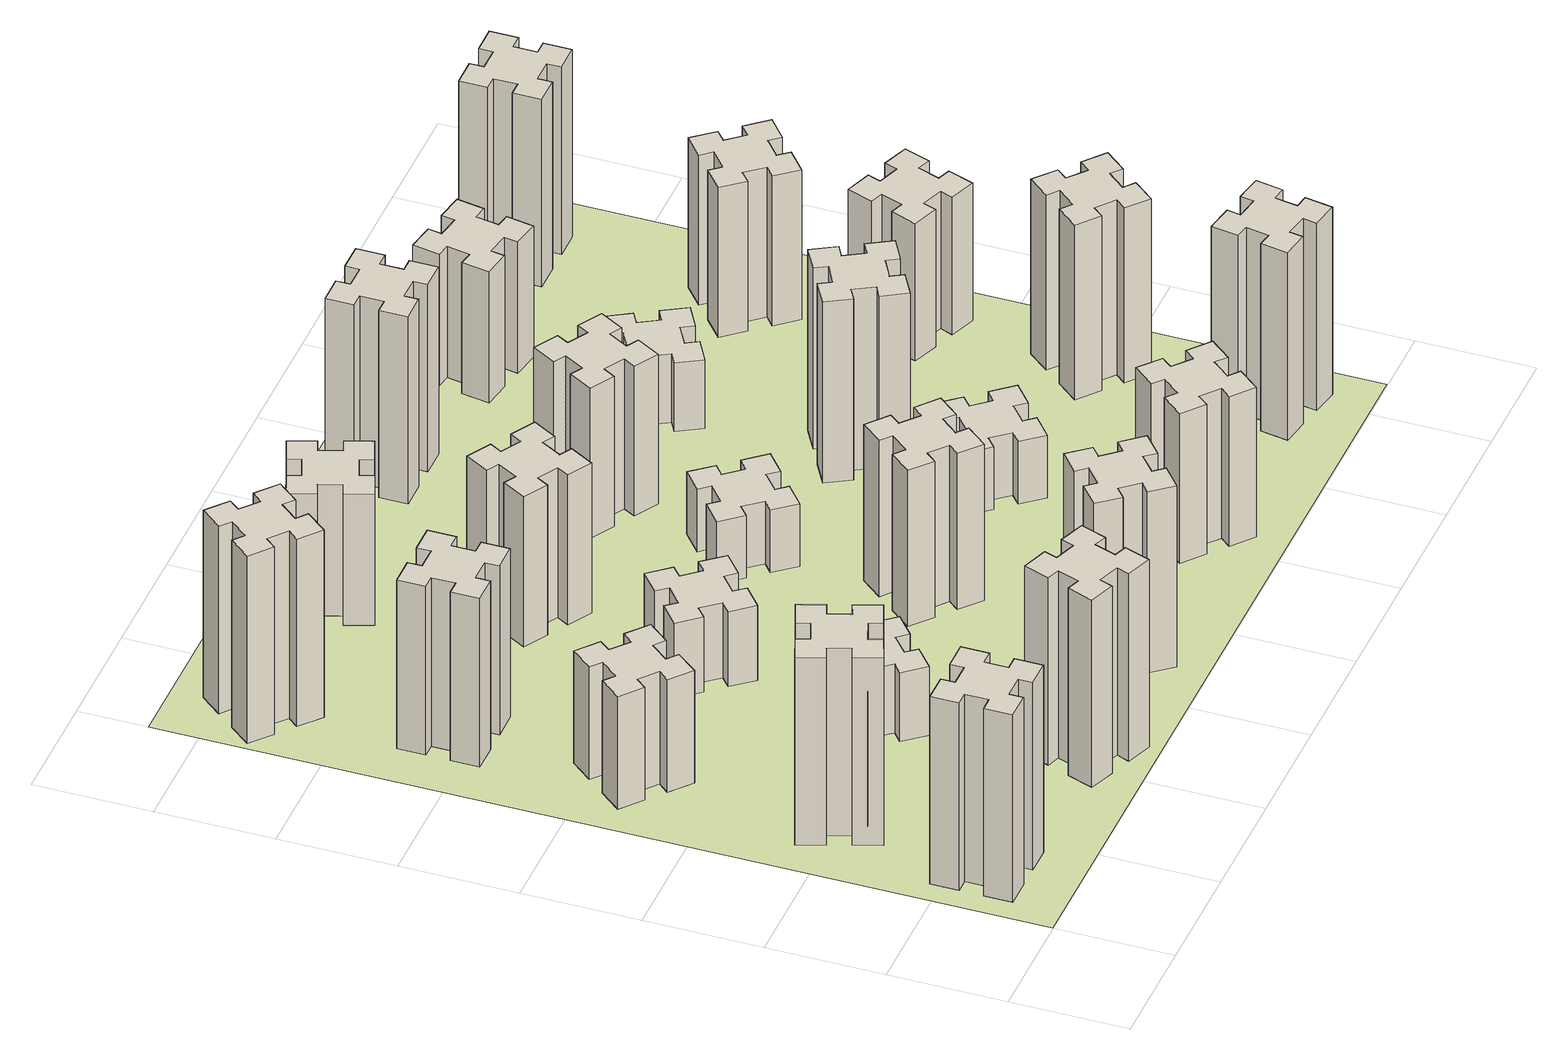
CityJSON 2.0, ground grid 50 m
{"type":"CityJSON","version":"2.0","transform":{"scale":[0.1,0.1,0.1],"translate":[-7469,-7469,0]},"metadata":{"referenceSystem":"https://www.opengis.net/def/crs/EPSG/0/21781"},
"CityObjects":{
"building1":{"type":"Building","attributes":{"class":"1000","function":"1000","usage":"1000","yearOfConstruction":2016,"roofType":"1000","measuredHeight":90,"storeysAboveGround":30,"storeysBelowGround":0},"geometry":[{"type":"Solid","lod":"1","boundaries":[[[[0,1,2,3,4,5,6,7,8,9,10,11,12,13,14,15,16,17,18,19]],[[17,16,20,21]],[[16,15,22,20]],[[15,14,23,22]],[[14,13,24,23]],[[13,12,25,24]],[[12,11,26,25]],[[11,10,27,26]],[[10,9,28,27]],[[9,8,29,28]],[[8,7,30,29]],[[7,6,31,30]],[[6,5,32,31]],[[5,4,33,32]],[[4,3,34,33]],[[3,2,35,34]],[[2,1,36,35]],[[1,0,37,36]],[[0,19,38,37]],[[19,18,39,38]],[[18,17,21,39]],[[24,25,26,27,28,29,30,31,32,33,34,35,36,37,38,39,21,20,22,23]]]]}]},
"building2":{"type":"Building","attributes":{"class":"1000","function":"1000","usage":"1000","yearOfConstruction":2016,"roofType":"1000","measuredHeight":90,"storeysAboveGround":30,"storeysBelowGround":0},"geometry":[{"type":"Solid","lod":"1","boundaries":[[[[40,41,42,43,44,45,46,47,48,49,50,51,52,53,54,55,56,57,58,59]],[[57,56,60,61]],[[56,55,62,60]],[[55,54,63,62]],[[54,53,64,63]],[[53,52,65,64]],[[52,51,66,65]],[[51,50,67,66]],[[50,49,68,67]],[[49,48,69,68]],[[48,47,70,69]],[[47,46,71,70]],[[46,45,72,71]],[[45,44,73,72]],[[44,43,74,73]],[[43,42,75,74]],[[42,41,76,75]],[[41,40,77,76]],[[40,59,78,77]],[[59,58,79,78]],[[58,57,61,79]],[[64,65,66,67,68,69,70,71,72,73,74,75,76,77,78,79,61,60,62,63]]]]}]},
"building3":{"type":"Building","attributes":{"class":"1000","function":"1000","usage":"1000","yearOfConstruction":2016,"roofType":"1000","measuredHeight":54,"storeysAboveGround":30,"storeysBelowGround":0},"geometry":[{"type":"Solid","lod":"1","boundaries":[[[[80,81,82,83,84,85,86,87,88,89,90,91,92,93,94,95,96,97,98,99]],[[97,96,100,101]],[[96,95,102,100]],[[95,94,103,102]],[[94,93,104,103]],[[93,92,105,104]],[[92,91,106,105]],[[91,90,107,106]],[[90,89,108,107]],[[89,88,109,108]],[[88,87,110,109]],[[87,86,111,110]],[[86,85,112,111]],[[85,84,113,112]],[[84,83,114,113]],[[83,82,115,114]],[[82,81,116,115]],[[81,80,117,116]],[[80,99,118,117]],[[99,98,119,118]],[[98,97,101,119]],[[104,105,106,107,108,109,110,111,112,113,114,115,116,117,118,119,101,100,102,103]]]]}]},
"building4":{"type":"Building","attributes":{"class":"1000","function":"1000","usage":"1000","yearOfConstruction":2016,"roofType":"1000","measuredHeight":81,"storeysAboveGround":30,"storeysBelowGround":0},"geometry":[{"type":"Solid","lod":"1","boundaries":[[[[120,121,122,123,124,125,126,127,128,129,130,131,132,133,134,135,136,137,138,139]],[[137,136,140,141]],[[136,135,142,140]],[[135,134,143,142]],[[134,133,144,143]],[[133,132,145,144]],[[132,131,146,145]],[[131,130,147,146]],[[130,129,148,147]],[[129,128,149,148]],[[128,127,150,149]],[[127,126,151,150]],[[126,125,152,151]],[[125,124,153,152]],[[124,123,154,153]],[[123,122,155,154]],[[122,121,156,155]],[[121,120,157,156]],[[120,139,158,157]],[[139,138,159,158]],[[138,137,141,159]],[[144,145,146,147,148,149,150,151,152,153,154,155,156,157,158,159,141,140,142,143]]]]}]},
"building5":{"type":"Building","attributes":{"class":"1000","function":"1000","usage":"1000","yearOfConstruction":2016,"roofType":"1000","measuredHeight":90,"storeysAboveGround":30,"storeysBelowGround":0},"geometry":[{"type":"Solid","lod":"1","boundaries":[[[[160,161,162,163,164,165,166,167,168,169,170,171,172,173,174,175,176,177,178,179]],[[177,176,180,181]],[[176,175,182,180]],[[175,174,183,182]],[[174,173,184,183]],[[173,172,185,184]],[[172,171,186,185]],[[171,170,187,186]],[[170,169,188,187]],[[169,168,189,188]],[[168,167,190,189]],[[167,166,191,190]],[[166,165,192,191]],[[165,164,193,192]],[[164,163,194,193]],[[163,162,195,194]],[[162,161,196,195]],[[161,160,197,196]],[[160,179,198,197]],[[179,178,199,198]],[[178,177,181,199]],[[184,185,186,187,188,189,190,191,192,193,194,195,196,197,198,199,181,180,182,183]]]]}]},
"building6":{"type":"Building","attributes":{"class":"1000","function":"1000","usage":"1000","yearOfConstruction":2016,"roofType":"1000","measuredHeight":90,"storeysAboveGround":30,"storeysBelowGround":0},"geometry":[{"type":"Solid","lod":"1","boundaries":[[[[200,201,202,203,204,205,206,207,208,209,210,211,212,213,214,215,216,217,218,219]],[[217,216,220,221]],[[216,215,222,220]],[[215,214,223,222]],[[214,213,224,223]],[[213,212,225,224]],[[212,211,226,225]],[[211,210,227,226]],[[210,209,228,227]],[[209,208,229,228]],[[208,207,230,229]],[[207,206,231,230]],[[206,205,232,231]],[[205,204,233,232]],[[204,203,234,233]],[[203,202,235,234]],[[202,201,236,235]],[[201,200,237,236]],[[200,219,238,237]],[[219,218,239,238]],[[218,217,221,239]],[[224,225,226,227,228,229,230,231,232,233,234,235,236,237,238,239,221,220,222,223]]]]}]},
"building7":{"type":"Building","attributes":{"class":"1000","function":"1000","usage":"1000","yearOfConstruction":2016,"roofType":"1000","measuredHeight":33,"storeysAboveGround":30,"storeysBelowGround":0},"geometry":[{"type":"Solid","lod":"1","boundaries":[[[[240,241,242,243,244,245,246,247,248,249,250,251,252,253,254,255,256,257,258,259]],[[257,256,260,261]],[[256,255,262,260]],[[255,254,263,262]],[[254,253,264,263]],[[253,252,265,264]],[[252,251,266,265]],[[251,250,267,266]],[[250,249,268,267]],[[249,248,269,268]],[[248,247,270,269]],[[247,246,271,270]],[[246,245,272,271]],[[245,244,273,272]],[[244,243,274,273]],[[243,242,275,274]],[[242,241,276,275]],[[241,240,277,276]],[[240,259,278,277]],[[259,258,279,278]],[[258,257,261,279]],[[264,265,266,267,268,269,270,271,272,273,274,275,276,277,278,279,261,260,262,263]]]]}]},
"building8":{"type":"Building","attributes":{"class":"1000","function":"1000","usage":"1000","yearOfConstruction":2016,"roofType":"1000","measuredHeight":36,"storeysAboveGround":30,"storeysBelowGround":0},"geometry":[{"type":"Solid","lod":"1","boundaries":[[[[280,281,282,283,284,285,286,287,288,289,290,291,292,293,294,295,296,297,298,299]],[[297,296,300,301]],[[296,295,302,300]],[[295,294,303,302]],[[294,293,304,303]],[[293,292,305,304]],[[292,291,306,305]],[[291,290,307,306]],[[290,289,308,307]],[[289,288,309,308]],[[288,287,310,309]],[[287,286,311,310]],[[286,285,312,311]],[[285,284,313,312]],[[284,283,314,313]],[[283,282,315,314]],[[282,281,316,315]],[[281,280,317,316]],[[280,299,318,317]],[[299,298,319,318]],[[298,297,301,319]],[[304,305,306,307,308,309,310,311,312,313,314,315,316,317,318,319,301,300,302,303]]]]}]},
"building9":{"type":"Building","attributes":{"class":"1000","function":"1000","usage":"1000","yearOfConstruction":2016,"roofType":"1000","measuredHeight":87,"storeysAboveGround":30,"storeysBelowGround":0},"geometry":[{"type":"Solid","lod":"1","boundaries":[[[[320,321,322,323,324,325,326,327,328,329,330,331,332,333,334,335,336,337,338,339]],[[337,336,340,341]],[[336,335,342,340]],[[335,334,343,342]],[[334,333,344,343]],[[333,332,345,344]],[[332,331,346,345]],[[331,330,347,346]],[[330,329,348,347]],[[329,328,349,348]],[[328,327,350,349]],[[327,326,351,350]],[[326,325,352,351]],[[325,324,353,352]],[[324,323,354,353]],[[323,322,355,354]],[[322,321,356,355]],[[321,320,357,356]],[[320,339,358,357]],[[339,338,359,358]],[[338,337,341,359]],[[344,345,346,347,348,349,350,351,352,353,354,355,356,357,358,359,341,340,342,343]]]]}]},
"building10":{"type":"Building","attributes":{"class":"1000","function":"1000","usage":"1000","yearOfConstruction":2016,"roofType":"1000","measuredHeight":72,"storeysAboveGround":30,"storeysBelowGround":0},"geometry":[{"type":"Solid","lod":"1","boundaries":[[[[360,361,362,363,364,365,366,367,368,369,370,371,372,373,374,375,376,377,378,379]],[[377,376,380,381]],[[376,375,382,380]],[[375,374,383,382]],[[374,373,384,383]],[[373,372,385,384]],[[372,371,386,385]],[[371,370,387,386]],[[370,369,388,387]],[[369,368,389,388]],[[368,367,390,389]],[[367,366,391,390]],[[366,365,392,391]],[[365,364,393,392]],[[364,363,394,393]],[[363,362,395,394]],[[362,361,396,395]],[[361,360,397,396]],[[360,379,398,397]],[[379,378,399,398]],[[378,377,381,399]],[[384,385,386,387,388,389,390,391,392,393,394,395,396,397,398,399,381,380,382,383]]]]}]},
"building11":{"type":"Building","attributes":{"class":"1000","function":"1000","usage":"1000","yearOfConstruction":2016,"roofType":"1000","measuredHeight":63,"storeysAboveGround":30,"storeysBelowGround":0},"geometry":[{"type":"Solid","lod":"1","boundaries":[[[[400,401,402,403,404,405,406,407,408,409,410,411,412,413,414,415,416,417,418,419]],[[417,416,420,421]],[[416,415,422,420]],[[415,414,423,422]],[[414,413,424,423]],[[413,412,425,424]],[[412,411,426,425]],[[411,410,427,426]],[[410,409,428,427]],[[409,408,429,428]],[[408,407,430,429]],[[407,406,431,430]],[[406,405,432,431]],[[405,404,433,432]],[[404,403,434,433]],[[403,402,435,434]],[[402,401,436,435]],[[401,400,437,436]],[[400,419,438,437]],[[419,418,439,438]],[[418,417,421,439]],[[424,425,426,427,428,429,430,431,432,433,434,435,436,437,438,439,421,420,422,423]]]]}]},
"building12":{"type":"Building","attributes":{"class":"1000","function":"1000","usage":"1000","yearOfConstruction":2016,"roofType":"1000","measuredHeight":75,"storeysAboveGround":30,"storeysBelowGround":0},"geometry":[{"type":"Solid","lod":"1","boundaries":[[[[440,441,442,443,444,445,446,447,448,449,450,451,452,453,454,455,456,457,458,459]],[[457,456,460,461]],[[456,455,462,460]],[[455,454,463,462]],[[454,453,464,463]],[[453,452,465,464]],[[452,451,466,465]],[[451,450,467,466]],[[450,449,468,467]],[[449,448,469,468]],[[448,447,470,469]],[[447,446,471,470]],[[446,445,472,471]],[[445,444,473,472]],[[444,443,474,473]],[[443,442,475,474]],[[442,441,476,475]],[[441,440,477,476]],[[440,459,478,477]],[[459,458,479,478]],[[458,457,461,479]],[[464,465,466,467,468,469,470,471,472,473,474,475,476,477,478,479,461,460,462,463]]]]}]},
"building13":{"type":"Building","attributes":{"class":"1000","function":"1000","usage":"1000","yearOfConstruction":2016,"roofType":"1000","measuredHeight":30,"storeysAboveGround":30,"storeysBelowGround":0},"geometry":[{"type":"Solid","lod":"1","boundaries":[[[[480,481,482,483,484,485,486,487,488,489,490,491,492,493,494,495,496,497,498,499]],[[497,496,500,501]],[[496,495,502,500]],[[495,494,503,502]],[[494,493,504,503]],[[493,492,505,504]],[[492,491,506,505]],[[491,490,507,506]],[[490,489,508,507]],[[489,488,509,508]],[[488,487,510,509]],[[487,486,511,510]],[[486,485,512,511]],[[485,484,513,512]],[[484,483,514,513]],[[483,482,515,514]],[[482,481,516,515]],[[481,480,517,516]],[[480,499,518,517]],[[499,498,519,518]],[[498,497,501,519]],[[504,505,506,507,508,509,510,511,512,513,514,515,516,517,518,519,501,500,502,503]]]]}]},
"building14":{"type":"Building","attributes":{"class":"1000","function":"1000","usage":"1000","yearOfConstruction":2016,"roofType":"1000","measuredHeight":72,"storeysAboveGround":30,"storeysBelowGround":0},"geometry":[{"type":"Solid","lod":"1","boundaries":[[[[520,521,522,523,524,525,526,527,528,529,530,531,532,533,534,535,536,537,538,539]],[[537,536,540,541]],[[536,535,542,540]],[[535,534,543,542]],[[534,533,544,543]],[[533,532,545,544]],[[532,531,546,545]],[[531,530,547,546]],[[530,529,548,547]],[[529,528,549,548]],[[528,527,550,549]],[[527,526,551,550]],[[526,525,552,551]],[[525,524,553,552]],[[524,523,554,553]],[[523,522,555,554]],[[522,521,556,555]],[[521,520,557,556]],[[520,539,558,557]],[[539,538,559,558]],[[538,537,541,559]],[[544,545,546,547,548,549,550,551,552,553,554,555,556,557,558,559,541,540,542,543]]]]}]},
"building15":{"type":"Building","attributes":{"class":"1000","function":"1000","usage":"1000","yearOfConstruction":2016,"roofType":"1000","measuredHeight":72,"storeysAboveGround":30,"storeysBelowGround":0},"geometry":[{"type":"Solid","lod":"1","boundaries":[[[[560,561,562,563,564,565,566,567,568,569,570,571,572,573,574,575,576,577,578,579]],[[577,576,580,581]],[[576,575,582,580]],[[575,574,583,582]],[[574,573,584,583]],[[573,572,585,584]],[[572,571,586,585]],[[571,570,587,586]],[[570,569,588,587]],[[569,568,589,588]],[[568,567,590,589]],[[567,566,591,590]],[[566,565,592,591]],[[565,564,593,592]],[[564,563,594,593]],[[563,562,595,594]],[[562,561,596,595]],[[561,560,597,596]],[[560,579,598,597]],[[579,578,599,598]],[[578,577,581,599]],[[584,585,586,587,588,589,590,591,592,593,594,595,596,597,598,599,581,580,582,583]]]]}]},
"building16":{"type":"Building","attributes":{"class":"1000","function":"1000","usage":"1000","yearOfConstruction":2016,"roofType":"1000","measuredHeight":90,"storeysAboveGround":30,"storeysBelowGround":0},"geometry":[{"type":"Solid","lod":"1","boundaries":[[[[600,601,602,603,604,605,606,607,608,609,610,611,612,613,614,615,616,617,618,619]],[[617,616,620,621]],[[616,615,622,620]],[[615,614,623,622]],[[614,613,624,623]],[[613,612,625,624]],[[612,611,626,625]],[[611,610,627,626]],[[610,609,628,627]],[[609,608,629,628]],[[608,607,630,629]],[[607,606,631,630]],[[606,605,632,631]],[[605,604,633,632]],[[604,603,634,633]],[[603,602,635,634]],[[602,601,636,635]],[[601,600,637,636]],[[600,619,638,637]],[[619,618,639,638]],[[618,617,621,639]],[[624,625,626,627,628,629,630,631,632,633,634,635,636,637,638,639,621,620,622,623]]]]}]},
"building17":{"type":"Building","attributes":{"class":"1000","function":"1000","usage":"1000","yearOfConstruction":2016,"roofType":"1000","measuredHeight":30,"storeysAboveGround":30,"storeysBelowGround":0},"geometry":[{"type":"Solid","lod":"1","boundaries":[[[[640,641,642,643,644,645,646,647,648,649,650,651,652,653,654,655,656,657,658,659]],[[657,656,660,661]],[[656,655,662,660]],[[655,654,663,662]],[[654,653,664,663]],[[653,652,665,664]],[[652,651,666,665]],[[651,650,667,666]],[[650,649,668,667]],[[649,648,669,668]],[[648,647,670,669]],[[647,646,671,670]],[[646,645,672,671]],[[645,644,673,672]],[[644,643,674,673]],[[643,642,675,674]],[[642,641,676,675]],[[641,640,677,676]],[[640,659,678,677]],[[659,658,679,678]],[[658,657,661,679]],[[664,665,666,667,668,669,670,671,672,673,674,675,676,677,678,679,661,660,662,663]]]]}]},
"building18":{"type":"Building","attributes":{"class":"1000","function":"1000","usage":"1000","yearOfConstruction":2016,"roofType":"1000","measuredHeight":87,"storeysAboveGround":30,"storeysBelowGround":0},"geometry":[{"type":"Solid","lod":"1","boundaries":[[[[680,681,682,683,684,685,686,687,688,689,690,691,692,693,694,695,696,697,698,699]],[[697,696,700,701]],[[696,695,702,700]],[[695,694,703,702]],[[694,693,704,703]],[[693,692,705,704]],[[692,691,706,705]],[[691,690,707,706]],[[690,689,708,707]],[[689,688,709,708]],[[688,687,710,709]],[[687,686,711,710]],[[686,685,712,711]],[[685,684,713,712]],[[684,683,714,713]],[[683,682,715,714]],[[682,681,716,715]],[[681,680,717,716]],[[680,699,718,717]],[[699,698,719,718]],[[698,697,701,719]],[[704,705,706,707,708,709,710,711,712,713,714,715,716,717,718,719,701,700,702,703]]]]}]},
"building19":{"type":"Building","attributes":{"class":"1000","function":"1000","usage":"1000","yearOfConstruction":2016,"roofType":"1000","measuredHeight":33,"storeysAboveGround":30,"storeysBelowGround":0},"geometry":[{"type":"Solid","lod":"1","boundaries":[[[[720,721,722,723,724,725,726,727,728,729,730,731,732,733,734,735,736,737,738,739]],[[737,736,740,741]],[[736,735,742,740]],[[735,734,743,742]],[[734,733,744,743]],[[733,732,745,744]],[[732,731,746,745]],[[731,730,747,746]],[[730,729,748,747]],[[729,728,749,748]],[[728,727,750,749]],[[727,726,751,750]],[[726,725,752,751]],[[725,724,753,752]],[[724,723,754,753]],[[723,722,755,754]],[[722,721,756,755]],[[721,720,757,756]],[[720,739,758,757]],[[739,738,759,758]],[[738,737,741,759]],[[744,745,746,747,748,749,750,751,752,753,754,755,756,757,758,759,741,740,742,743]]]]}]},
"building20":{"type":"Building","attributes":{"class":"1000","function":"1000","usage":"1000","yearOfConstruction":2016,"roofType":"1000","measuredHeight":90,"storeysAboveGround":30,"storeysBelowGround":0},"geometry":[{"type":"Solid","lod":"1","boundaries":[[[[760,761,762,763,764,765,766,767,768,769,770,771,772,773,774,775,776,777,778,779]],[[777,776,780,781]],[[776,775,782,780]],[[775,774,783,782]],[[774,773,784,783]],[[773,772,785,784]],[[772,771,786,785]],[[771,770,787,786]],[[770,769,788,787]],[[769,768,789,788]],[[768,767,790,789]],[[767,766,791,790]],[[766,765,792,791]],[[765,764,793,792]],[[764,763,794,793]],[[763,762,795,794]],[[762,761,796,795]],[[761,760,797,796]],[[760,779,798,797]],[[779,778,799,798]],[[778,777,781,799]],[[784,785,786,787,788,789,790,791,792,793,794,795,796,797,798,799,781,780,782,783]]]]}]},
"building21":{"type":"Building","attributes":{"class":"1000","function":"1000","usage":"1000","yearOfConstruction":2016,"roofType":"1000","measuredHeight":63,"storeysAboveGround":30,"storeysBelowGround":0},"geometry":[{"type":"Solid","lod":"1","boundaries":[[[[800,801,802,803,804,805,806,807,808,809,810,811,812,813,814,815,816,817,818,819]],[[817,816,820,821]],[[816,815,822,820]],[[815,814,823,822]],[[814,813,824,823]],[[813,812,825,824]],[[812,811,826,825]],[[811,810,827,826]],[[810,809,828,827]],[[809,808,829,828]],[[808,807,830,829]],[[807,806,831,830]],[[806,805,832,831]],[[805,804,833,832]],[[804,803,834,833]],[[803,802,835,834]],[[802,801,836,835]],[[801,800,837,836]],[[800,819,838,837]],[[819,818,839,838]],[[818,817,821,839]],[[824,825,826,827,828,829,830,831,832,833,834,835,836,837,838,839,821,820,822,823]]]]}]},
"building22":{"type":"Building","attributes":{"class":"1000","function":"1000","usage":"1000","yearOfConstruction":2016,"roofType":"1000","measuredHeight":84,"storeysAboveGround":30,"storeysBelowGround":0},"geometry":[{"type":"Solid","lod":"1","boundaries":[[[[840,841,842,843,844,845,846,847,848,849,850,851,852,853,854,855,856,857,858,859]],[[857,856,860,861]],[[856,855,862,860]],[[855,854,863,862]],[[854,853,864,863]],[[853,852,865,864]],[[852,851,866,865]],[[851,850,867,866]],[[850,849,868,867]],[[849,848,869,868]],[[848,847,870,869]],[[847,846,871,870]],[[846,845,872,871]],[[845,844,873,872]],[[844,843,874,873]],[[843,842,875,874]],[[842,841,876,875]],[[841,840,877,876]],[[840,859,878,877]],[[859,858,879,878]],[[858,857,861,879]],[[864,865,866,867,868,869,870,871,872,873,874,875,876,877,878,879,861,860,862,863]]]]}]},
"building23":{"type":"Building","attributes":{"class":"1000","function":"1000","usage":"1000","yearOfConstruction":2016,"roofType":"1000","measuredHeight":66,"storeysAboveGround":30,"storeysBelowGround":0},"geometry":[{"type":"Solid","lod":"1","boundaries":[[[[880,881,882,883,884,885,886,887,888,889,890,891,892,893,894,895,896,897,898,899]],[[897,896,900,901]],[[896,895,902,900]],[[895,894,903,902]],[[894,893,904,903]],[[893,892,905,904]],[[892,891,906,905]],[[891,890,907,906]],[[890,889,908,907]],[[889,888,909,908]],[[888,887,910,909]],[[887,886,911,910]],[[886,885,912,911]],[[885,884,913,912]],[[884,883,914,913]],[[883,882,915,914]],[[882,881,916,915]],[[881,880,917,916]],[[880,899,918,917]],[[899,898,919,918]],[[898,897,901,919]],[[904,905,906,907,908,909,910,911,912,913,914,915,916,917,918,919,901,900,902,903]]]]}]},
"building24":{"type":"Building","attributes":{"class":"1000","function":"1000","usage":"1000","yearOfConstruction":2016,"roofType":"1000","measuredHeight":72,"storeysAboveGround":30,"storeysBelowGround":0},"geometry":[{"type":"Solid","lod":"1","boundaries":[[[[920,921,922,923,924,925,926,927,928,929,930,931,932,933,934,935,936,937,938,939]],[[937,936,940,941]],[[936,935,942,940]],[[935,934,943,942]],[[934,933,944,943]],[[933,932,945,944]],[[932,931,946,945]],[[931,930,947,946]],[[930,929,948,947]],[[929,928,949,948]],[[928,927,950,949]],[[927,926,951,950]],[[926,925,952,951]],[[925,924,953,952]],[[924,923,954,953]],[[923,922,955,954]],[[922,921,956,955]],[[921,920,957,956]],[[920,939,958,957]],[[939,938,959,958]],[[938,937,941,959]],[[944,945,946,947,948,949,950,951,952,953,954,955,956,957,958,959,941,940,942,943]]]]}]},
"building25":{"type":"Building","attributes":{"class":"1000","function":"1000","usage":"1000","yearOfConstruction":2016,"roofType":"1000","measuredHeight":90,"storeysAboveGround":30,"storeysBelowGround":0},"geometry":[{"type":"Solid","lod":"1","boundaries":[[[[960,961,962,963,964,965,966,967,968,969,970,971,972,973,974,975,976,977,978,979]],[[977,976,980,981]],[[976,975,982,980]],[[975,974,983,982]],[[974,973,984,983]],[[973,972,985,984]],[[972,971,986,985]],[[971,970,987,986]],[[970,969,988,987]],[[969,968,989,988]],[[968,967,990,989]],[[967,966,991,990]],[[966,965,992,991]],[[965,964,993,992]],[[964,963,994,993]],[[963,962,995,994]],[[962,961,996,995]],[[961,960,997,996]],[[960,979,998,997]],[[979,978,999,998]],[[978,977,981,999]],[[984,985,986,987,988,989,990,991,992,993,994,995,996,997,998,999,981,980,982,983]]]]}]},
"landuse1":{"type":"LandUse","attributes":{"name":"plot1","function":"1010"},"geometry":[{"type":"MultiSurface","lod":"1","boundaries":[[[1000,1001,1002,1003]]]}]}
},
"vertices":[
[165,425,0],[165,325,0],[105,325,0],[105,205,0],[225,205,0],[225,265,0],[325,265,0],[325,205,0],[445,205,0],[445,325,0],[385,325,0],[385,425,0],[445,425,0],[445,545,0],[325,545,0],[325,485,0],[225,485,0],[225,545,0],[105,545,0],[105,425,0],[225,485,900],[225,545,900],[325,485,900],[325,545,900],[445,545,900],[445,425,900],[385,425,900],[385,325,900],[445,325,900],[445,205,900],[325,205,900],[325,265,900],[225,265,900],[225,205,900],[105,205,900],[105,325,900],[165,325,900],[165,425,900],[105,425,900],[105,545,900],
[385,1136,0],[291,1102,0],[270,1158,0],[157,1117,0],[199,1004,0],[255,1025,0],[289,931,0],[233,910,0],[274,797,0],[387,839,0],[366,895,0],[460,929,0],[480,873,0],[593,914,0],[552,1027,0],[496,1006,0],[462,1100,0],[518,1120,0],[477,1233,0],[364,1192,0],[462,1100,900],[518,1120,900],[496,1006,900],[552,1027,900],[593,914,900],[480,873,900],[460,929,900],[366,895,900],[387,839,900],[274,797,900],[233,910,900],[289,931,900],[255,1025,900],[199,1004,900],[157,1117,900],[270,1158,900],[291,1102,900],[385,1136,900],[364,1192,900],[477,1233,900],
[484,1907,0],[408,1972,0],[446,2018,0],[354,2095,0],[277,2003,0],[323,1964,0],[259,1888,0],[213,1926,0],[136,1834,0],[228,1757,0],[266,1803,0],[343,1739,0],[304,1693,0],[396,1616,0],[473,1708,0],[427,1746,0],[492,1823,0],[538,1784,0],[615,1876,0],[523,1953,0],[492,1823,540],[538,1784,540],[427,1746,540],[473,1708,540],[396,1616,540],[304,1693,540],[343,1739,540],[266,1803,540],[228,1757,540],[136,1834,540],[213,1926,540],[259,1888,540],[323,1964,540],[277,2003,540],[354,2095,540],[446,2018,540],[408,1972,540],[484,1907,540],[523,1953,540],[615,1876,540],
[485,2545,0],[485,2645,0],[545,2645,0],[545,2765,0],[425,2765,0],[425,2705,0],[325,2705,0],[325,2765,0],[205,2765,0],[205,2645,0],[265,2645,0],[265,2545,0],[205,2545,0],[205,2425,0],[325,2425,0],[325,2485,0],[425,2485,0],[425,2425,0],[545,2425,0],[545,2545,0],[425,2485,810],[425,2425,810],[325,2485,810],[325,2425,810],[205,2425,810],[205,2545,810],[265,2545,810],[265,2645,810],[205,2645,810],[205,2765,810],[325,2765,810],[325,2705,810],[425,2705,810],[425,2765,810],[545,2765,810],[545,2645,810],[485,2645,810],[485,2545,810],[545,2545,810],[545,2425,810],
[1029,360,0],[995,266,0],[939,287,0],[897,174,0],[1010,133,0],[1031,189,0],[1125,155,0],[1104,99,0],[1217,57,0],[1258,170,0],[1202,191,0],[1236,285,0],[1292,264,0],[1333,377,0],[1220,418,0],[1200,362,0],[1106,396,0],[1127,452,0],[1014,493,0],[973,380,0],[1106,396,900],[1127,452,900],[1200,362,900],[1220,418,900],[1333,377,900],[1292,264,900],[1236,285,900],[1202,191,900],[1258,170,900],[1217,57,900],[1104,99,900],[1125,155,900],[1031,189,900],[1010,133,900],[897,174,900],[939,287,900],[995,266,900],[1029,360,900],[973,380,900],[1014,493,900],
[384,3387,0],[308,3452,0],[346,3498,0],[254,3575,0],[177,3483,0],[223,3444,0],[159,3368,0],[113,3406,0],[36,3314,0],[128,3237,0],[166,3283,0],[243,3219,0],[204,3173,0],[296,3096,0],[373,3188,0],[327,3226,0],[392,3303,0],[438,3264,0],[515,3356,0],[423,3433,0],[392,3303,900],[438,3264,900],[327,3226,900],[373,3188,900],[296,3096,900],[204,3173,900],[243,3219,900],[166,3283,900],[128,3237,900],[36,3314,900],[113,3406,900],[159,3368,900],[223,3444,900],[177,3483,900],[254,3575,900],[346,3498,900],[308,3452,900],[384,3387,900],[423,3433,900],[515,3356,900],
[983,1232,0],[906,1167,0],[868,1213,0],[776,1136,0],[853,1044,0],[899,1083,0],[963,1006,0],[917,968,0],[994,876,0],[1086,953,0],[1048,999,0],[1124,1063,0],[1163,1017,0],[1255,1094,0],[1178,1186,0],[1132,1148,0],[1067,1224,0],[1113,1263,0],[1036,1355,0],[944,1278,0],[1067,1224,330],[1113,1263,330],[1132,1148,330],[1178,1186,330],[1255,1094,330],[1163,1017,330],[1124,1063,330],[1048,999,330],[1086,953,330],[994,876,330],[917,968,330],[963,1006,330],[899,1083,330],[853,1044,330],[776,1136,330],[868,1213,330],[906,1167,330],[983,1232,330],[944,1278,330],[1036,1355,330],
[1083,1972,0],[1006,1907,0],[968,1953,0],[876,1876,0],[953,1784,0],[999,1823,0],[1063,1746,0],[1017,1708,0],[1094,1616,0],[1186,1693,0],[1148,1739,0],[1224,1803,0],[1263,1757,0],[1355,1834,0],[1278,1926,0],[1232,1888,0],[1167,1964,0],[1213,2003,0],[1136,2095,0],[1044,2018,0],[1167,1964,360],[1213,2003,360],[1232,1888,360],[1278,1926,360],[1355,1834,360],[1263,1757,360],[1224,1803,360],[1148,1739,360],[1186,1693,360],[1094,1616,360],[1017,1708,360],[1063,1746,360],[999,1823,360],[953,1784,360],[876,1876,360],[968,1953,360],[1006,1907,360],[1083,1972,360],[1044,2018,360],[1136,2095,360],
[1639,343,0],[1703,266,0],[1657,228,0],[1734,136,0],[1826,213,0],[1788,259,0],[1864,323,0],[1903,277,0],[1995,354,0],[1918,446,0],[1872,408,0],[1807,484,0],[1853,523,0],[1776,615,0],[1684,538,0],[1723,492,0],[1646,427,0],[1608,473,0],[1516,396,0],[1593,304,0],[1646,427,870],[1608,473,870],[1723,492,870],[1684,538,870],[1776,615,870],[1853,523,870],[1807,484,870],[1872,408,870],[1918,446,870],[1995,354,870],[1903,277,870],[1864,323,870],[1788,259,870],[1826,213,870],[1734,136,870],[1657,228,870],[1703,266,870],[1639,343,870],[1593,304,870],[1516,396,870],
[1117,2525,0],[1204,2475,0],[1174,2423,0],[1278,2363,0],[1338,2467,0],[1286,2497,0],[1336,2584,0],[1388,2554,0],[1448,2658,0],[1344,2718,0],[1314,2666,0],[1227,2716,0],[1257,2768,0],[1153,2828,0],[1093,2724,0],[1145,2694,0],[1095,2607,0],[1043,2637,0],[983,2533,0],[1087,2473,0],[1095,2607,720],[1043,2637,720],[1145,2694,720],[1093,2724,720],[1153,2828,720],[1257,2768,720],[1227,2716,720],[1314,2666,720],[1344,2718,720],[1448,2658,720],[1388,2554,720],[1336,2584,720],[1286,2497,720],[1338,2467,720],[1278,2363,720],[1174,2423,720],[1204,2475,720],[1117,2525,720],[1087,2473,720],[983,2533,720],
[1025,3456,0],[931,3422,0],[910,3478,0],[797,3437,0],[839,3324,0],[895,3345,0],[929,3251,0],[873,3230,0],[914,3117,0],[1027,3159,0],[1006,3215,0],[1100,3249,0],[1120,3193,0],[1233,3234,0],[1192,3347,0],[1136,3326,0],[1102,3420,0],[1158,3440,0],[1117,3553,0],[1004,3512,0],[1102,3420,630],[1158,3440,630],[1136,3326,630],[1192,3347,630],[1233,3234,630],[1120,3193,630],[1100,3249,630],[1006,3215,630],[1027,3159,630],[914,3117,630],[873,3230,630],[929,3251,630],[895,3345,630],[839,3324,630],[797,3437,630],[910,3478,630],[931,3422,630],[1025,3456,630],[1004,3512,630],[1117,3553,630],
[1803,1324,0],[1739,1248,0],[1693,1286,0],[1616,1194,0],[1708,1117,0],[1746,1163,0],[1823,1099,0],[1784,1053,0],[1876,976,0],[1953,1068,0],[1907,1106,0],[1972,1183,0],[2018,1144,0],[2095,1236,0],[2003,1313,0],[1964,1267,0],[1888,1332,0],[1926,1378,0],[1834,1455,0],[1757,1363,0],[1888,1332,750],[1926,1378,750],[1964,1267,750],[2003,1313,750],[2095,1236,750],[2018,1144,750],[1972,1183,750],[1907,1106,750],[1953,1068,750],[1876,976,750],[1784,1053,750],[1823,1099,750],[1746,1163,750],[1708,1117,750],[1616,1194,750],[1693,1286,750],[1739,1248,750],[1803,1324,750],[1757,1363,750],[1834,1455,750],
[1972,1988,0],[1907,2064,0],[1953,2103,0],[1876,2195,0],[1784,2118,0],[1823,2072,0],[1746,2007,0],[1708,2053,0],[1616,1976,0],[1693,1884,0],[1739,1923,0],[1803,1846,0],[1757,1808,0],[1834,1716,0],[1926,1793,0],[1888,1839,0],[1964,1903,0],[2003,1857,0],[2095,1934,0],[2018,2026,0],[1964,1903,300],[2003,1857,300],[1888,1839,300],[1926,1793,300],[1834,1716,300],[1757,1808,300],[1803,1846,300],[1739,1923,300],[1693,1884,300],[1616,1976,300],[1708,2053,300],[1746,2007,300],[1823,2072,300],[1784,2118,300],[1876,2195,300],[1953,2103,300],[1907,2064,300],[1972,1988,300],[2018,2026,300],[2095,1934,300],
[2486,323,0],[2563,259,0],[2524,213,0],[2616,136,0],[2693,228,0],[2647,266,0],[2712,343,0],[2758,304,0],[2835,396,0],[2743,473,0],[2704,427,0],[2628,492,0],[2666,538,0],[2574,615,0],[2497,523,0],[2543,484,0],[2479,408,0],[2433,446,0],[2356,354,0],[2448,277,0],[2479,408,720],[2433,446,720],[2543,484,720],[2497,523,720],[2574,615,720],[2666,538,720],[2628,492,720],[2704,427,720],[2743,473,720],[2835,396,720],[2758,304,720],[2712,343,720],[2647,266,720],[2693,228,720],[2616,136,720],[2524,213,720],[2563,259,720],[2486,323,720],[2448,277,720],[2356,354,720],
[2026,2497,0],[2076,2584,0],[2128,2554,0],[2188,2658,0],[2084,2718,0],[2054,2666,0],[1967,2716,0],[1997,2768,0],[1893,2828,0],[1833,2724,0],[1885,2694,0],[1835,2607,0],[1783,2637,0],[1723,2533,0],[1827,2473,0],[1857,2525,0],[1944,2475,0],[1914,2423,0],[2018,2363,0],[2078,2467,0],[1944,2475,720],[1914,2423,720],[1857,2525,720],[1827,2473,720],[1723,2533,720],[1783,2637,720],[1835,2607,720],[1885,2694,720],[1833,2724,720],[1893,2828,720],[1997,2768,720],[1967,2716,720],[2054,2666,720],[2084,2718,720],[2188,2658,720],[2128,2554,720],[2076,2584,720],[2026,2497,720],[2078,2467,720],[2018,2363,720],
[1965,3385,0],[1965,3485,0],[2025,3485,0],[2025,3605,0],[1905,3605,0],[1905,3545,0],[1805,3545,0],[1805,3605,0],[1685,3605,0],[1685,3485,0],[1745,3485,0],[1745,3385,0],[1685,3385,0],[1685,3265,0],[1805,3265,0],[1805,3325,0],[1905,3325,0],[1905,3265,0],[2025,3265,0],[2025,3385,0],[1905,3325,900],[1905,3265,900],[1805,3325,900],[1805,3265,900],[1685,3265,900],[1685,3385,900],[1745,3385,900],[1745,3485,900],[1685,3485,900],[1685,3605,900],[1805,3605,900],[1805,3545,900],[1905,3545,900],[1905,3605,900],[2025,3605,900],[2025,3485,900],[1965,3485,900],[1965,3385,900],[2025,3385,900],[2025,3265,900],
[2563,1332,0],[2486,1267,0],[2448,1313,0],[2356,1236,0],[2433,1144,0],[2479,1183,0],[2543,1106,0],[2497,1068,0],[2574,976,0],[2666,1053,0],[2628,1099,0],[2704,1163,0],[2743,1117,0],[2835,1194,0],[2758,1286,0],[2712,1248,0],[2647,1324,0],[2693,1363,0],[2616,1455,0],[2524,1378,0],[2647,1324,300],[2693,1363,300],[2712,1248,300],[2758,1286,300],[2835,1194,300],[2743,1117,300],[2704,1163,300],[2628,1099,300],[2666,1053,300],[2574,976,300],[2497,1068,300],[2543,1106,300],[2479,1183,300],[2433,1144,300],[2356,1236,300],[2448,1313,300],[2486,1267,300],[2563,1332,300],[2524,1378,300],[2616,1455,300],
[2475,1744,0],[2525,1657,0],[2473,1627,0],[2533,1523,0],[2637,1583,0],[2607,1635,0],[2694,1685,0],[2724,1633,0],[2828,1693,0],[2768,1797,0],[2716,1767,0],[2666,1854,0],[2718,1884,0],[2658,1988,0],[2554,1928,0],[2584,1876,0],[2497,1826,0],[2467,1878,0],[2363,1818,0],[2423,1714,0],[2497,1826,870],[2467,1878,870],[2584,1876,870],[2554,1928,870],[2658,1988,870],[2718,1884,870],[2666,1854,870],[2716,1767,870],[2768,1797,870],[2828,1693,870],[2724,1633,870],[2694,1685,870],[2607,1635,870],[2637,1583,870],[2533,1523,870],[2473,1627,870],[2525,1657,870],[2475,1744,870],[2423,1714,870],[2363,1818,870],
[2475,2584,0],[2525,2497,0],[2473,2467,0],[2533,2363,0],[2637,2423,0],[2607,2475,0],[2694,2525,0],[2724,2473,0],[2828,2533,0],[2768,2637,0],[2716,2607,0],[2666,2694,0],[2718,2724,0],[2658,2828,0],[2554,2768,0],[2584,2716,0],[2497,2666,0],[2467,2718,0],[2363,2658,0],[2423,2554,0],[2497,2666,330],[2467,2718,330],[2584,2716,330],[2554,2768,330],[2658,2828,330],[2718,2724,330],[2666,2694,330],[2716,2607,330],[2768,2637,330],[2828,2533,330],[2724,2473,330],[2694,2525,330],[2607,2475,330],[2637,2423,330],[2533,2363,330],[2473,2467,330],[2525,2497,330],[2475,2584,330],[2423,2554,330],[2363,2658,330],
[3504,475,0],[3405,492,0],[3416,551,0],[3297,572,0],[3277,454,0],[3336,444,0],[3318,345,0],[3259,356,0],[3238,237,0],[3357,217,0],[3367,276,0],[3465,258,0],[3455,199,0],[3573,178,0],[3594,297,0],[3535,307,0],[3552,405,0],[3611,395,0],[3632,513,0],[3514,534,0],[3552,405,900],[3611,395,900],[3535,307,900],[3594,297,900],[3573,178,900],[3455,199,900],[3465,258,900],[3367,276,900],[3357,217,900],[3238,237,900],[3259,356,900],[3318,345,900],[3336,444,900],[3277,454,900],[3297,572,900],[3416,551,900],[3405,492,900],[3504,475,900],[3514,534,900],[3632,513,900],
[2496,3404,0],[2478,3305,0],[2419,3316,0],[2398,3197,0],[2517,3177,0],[2527,3236,0],[2625,3218,0],[2615,3159,0],[2733,3138,0],[2754,3257,0],[2695,3267,0],[2712,3365,0],[2771,3355,0],[2792,3473,0],[2674,3494,0],[2664,3435,0],[2565,3452,0],[2576,3511,0],[2457,3532,0],[2437,3414,0],[2565,3452,630],[2576,3511,630],[2664,3435,630],[2674,3494,630],[2792,3473,630],[2771,3355,630],[2712,3365,630],[2695,3267,630],[2754,3257,630],[2733,3138,630],[2615,3159,630],[2625,3218,630],[2527,3236,630],[2517,3177,630],[2398,3197,630],[2419,3316,630],[2478,3305,630],[2496,3404,630],[2437,3414,630],[2457,3532,630],
[3487,1006,0],[3552,1083,0],[3598,1044,0],[3675,1136,0],[3583,1213,0],[3544,1167,0],[3468,1232,0],[3506,1278,0],[3414,1355,0],[3337,1263,0],[3383,1224,0],[3319,1148,0],[3273,1186,0],[3196,1094,0],[3288,1017,0],[3326,1063,0],[3403,999,0],[3364,953,0],[3456,876,0],[3533,968,0],[3403,999,840],[3364,953,840],[3326,1063,840],[3288,1017,840],[3196,1094,840],[3273,1186,840],[3319,1148,840],[3383,1224,840],[3337,1263,840],[3414,1355,840],[3506,1278,840],[3468,1232,840],[3544,1167,840],[3583,1213,840],[3675,1136,840],[3598,1044,840],[3552,1083,840],[3487,1006,840],[3533,968,840],[3456,876,840],
[3520,1942,0],[3426,1976,0],[3447,2032,0],[3334,2073,0],[3293,1960,0],[3349,1940,0],[3315,1846,0],[3259,1867,0],[3217,1754,0],[3330,1713,0],[3351,1769,0],[3445,1735,0],[3424,1679,0],[3537,1637,0],[3578,1750,0],[3522,1771,0],[3556,1865,0],[3612,1844,0],[3653,1957,0],[3540,1998,0],[3556,1865,660],[3612,1844,660],[3522,1771,660],[3578,1750,660],[3537,1637,660],[3424,1679,660],[3445,1735,660],[3351,1769,660],[3330,1713,660],[3217,1754,660],[3259,1867,660],[3315,1846,660],[3349,1940,660],[3293,1960,660],[3334,2073,660],[3447,2032,660],[3426,1976,660],[3520,1942,660],[3540,1998,660],[3653,1957,660],
[3219,2463,0],[3283,2386,0],[3237,2348,0],[3314,2256,0],[3406,2333,0],[3368,2379,0],[3444,2443,0],[3483,2397,0],[3575,2474,0],[3498,2566,0],[3452,2528,0],[3387,2604,0],[3433,2643,0],[3356,2735,0],[3264,2658,0],[3303,2612,0],[3226,2547,0],[3188,2593,0],[3096,2516,0],[3173,2424,0],[3226,2547,720],[3188,2593,720],[3303,2612,720],[3264,2658,720],[3356,2735,720],[3433,2643,720],[3387,2604,720],[3452,2528,720],[3498,2566,720],[3575,2474,720],[3483,2397,720],[3444,2443,720],[3368,2379,720],[3406,2333,720],[3314,2256,720],[3237,2348,720],[3283,2386,720],[3219,2463,720],[3173,2424,720],[3096,2516,720],
[3285,3325,0],[3385,3325,0],[3385,3265,0],[3505,3265,0],[3505,3385,0],[3445,3385,0],[3445,3485,0],[3505,3485,0],[3505,3605,0],[3385,3605,0],[3385,3545,0],[3285,3545,0],[3285,3605,0],[3165,3605,0],[3165,3485,0],[3225,3485,0],[3225,3385,0],[3165,3385,0],[3165,3265,0],[3285,3265,0],[3225,3385,900],[3165,3385,900],[3225,3485,900],[3165,3485,900],[3165,3605,900],[3285,3605,900],[3285,3545,900],[3385,3545,900],[3385,3605,900],[3505,3605,900],[3505,3485,900],[3445,3485,900],[3445,3385,900],[3505,3385,900],[3505,3265,900],[3385,3265,900],[3385,3325,900],[3285,3325,900],[3285,3265,900],[3165,3265,900],
[5,3705,0],[3705,3705,0],[3705,5,0],[5,5,0]
]}
